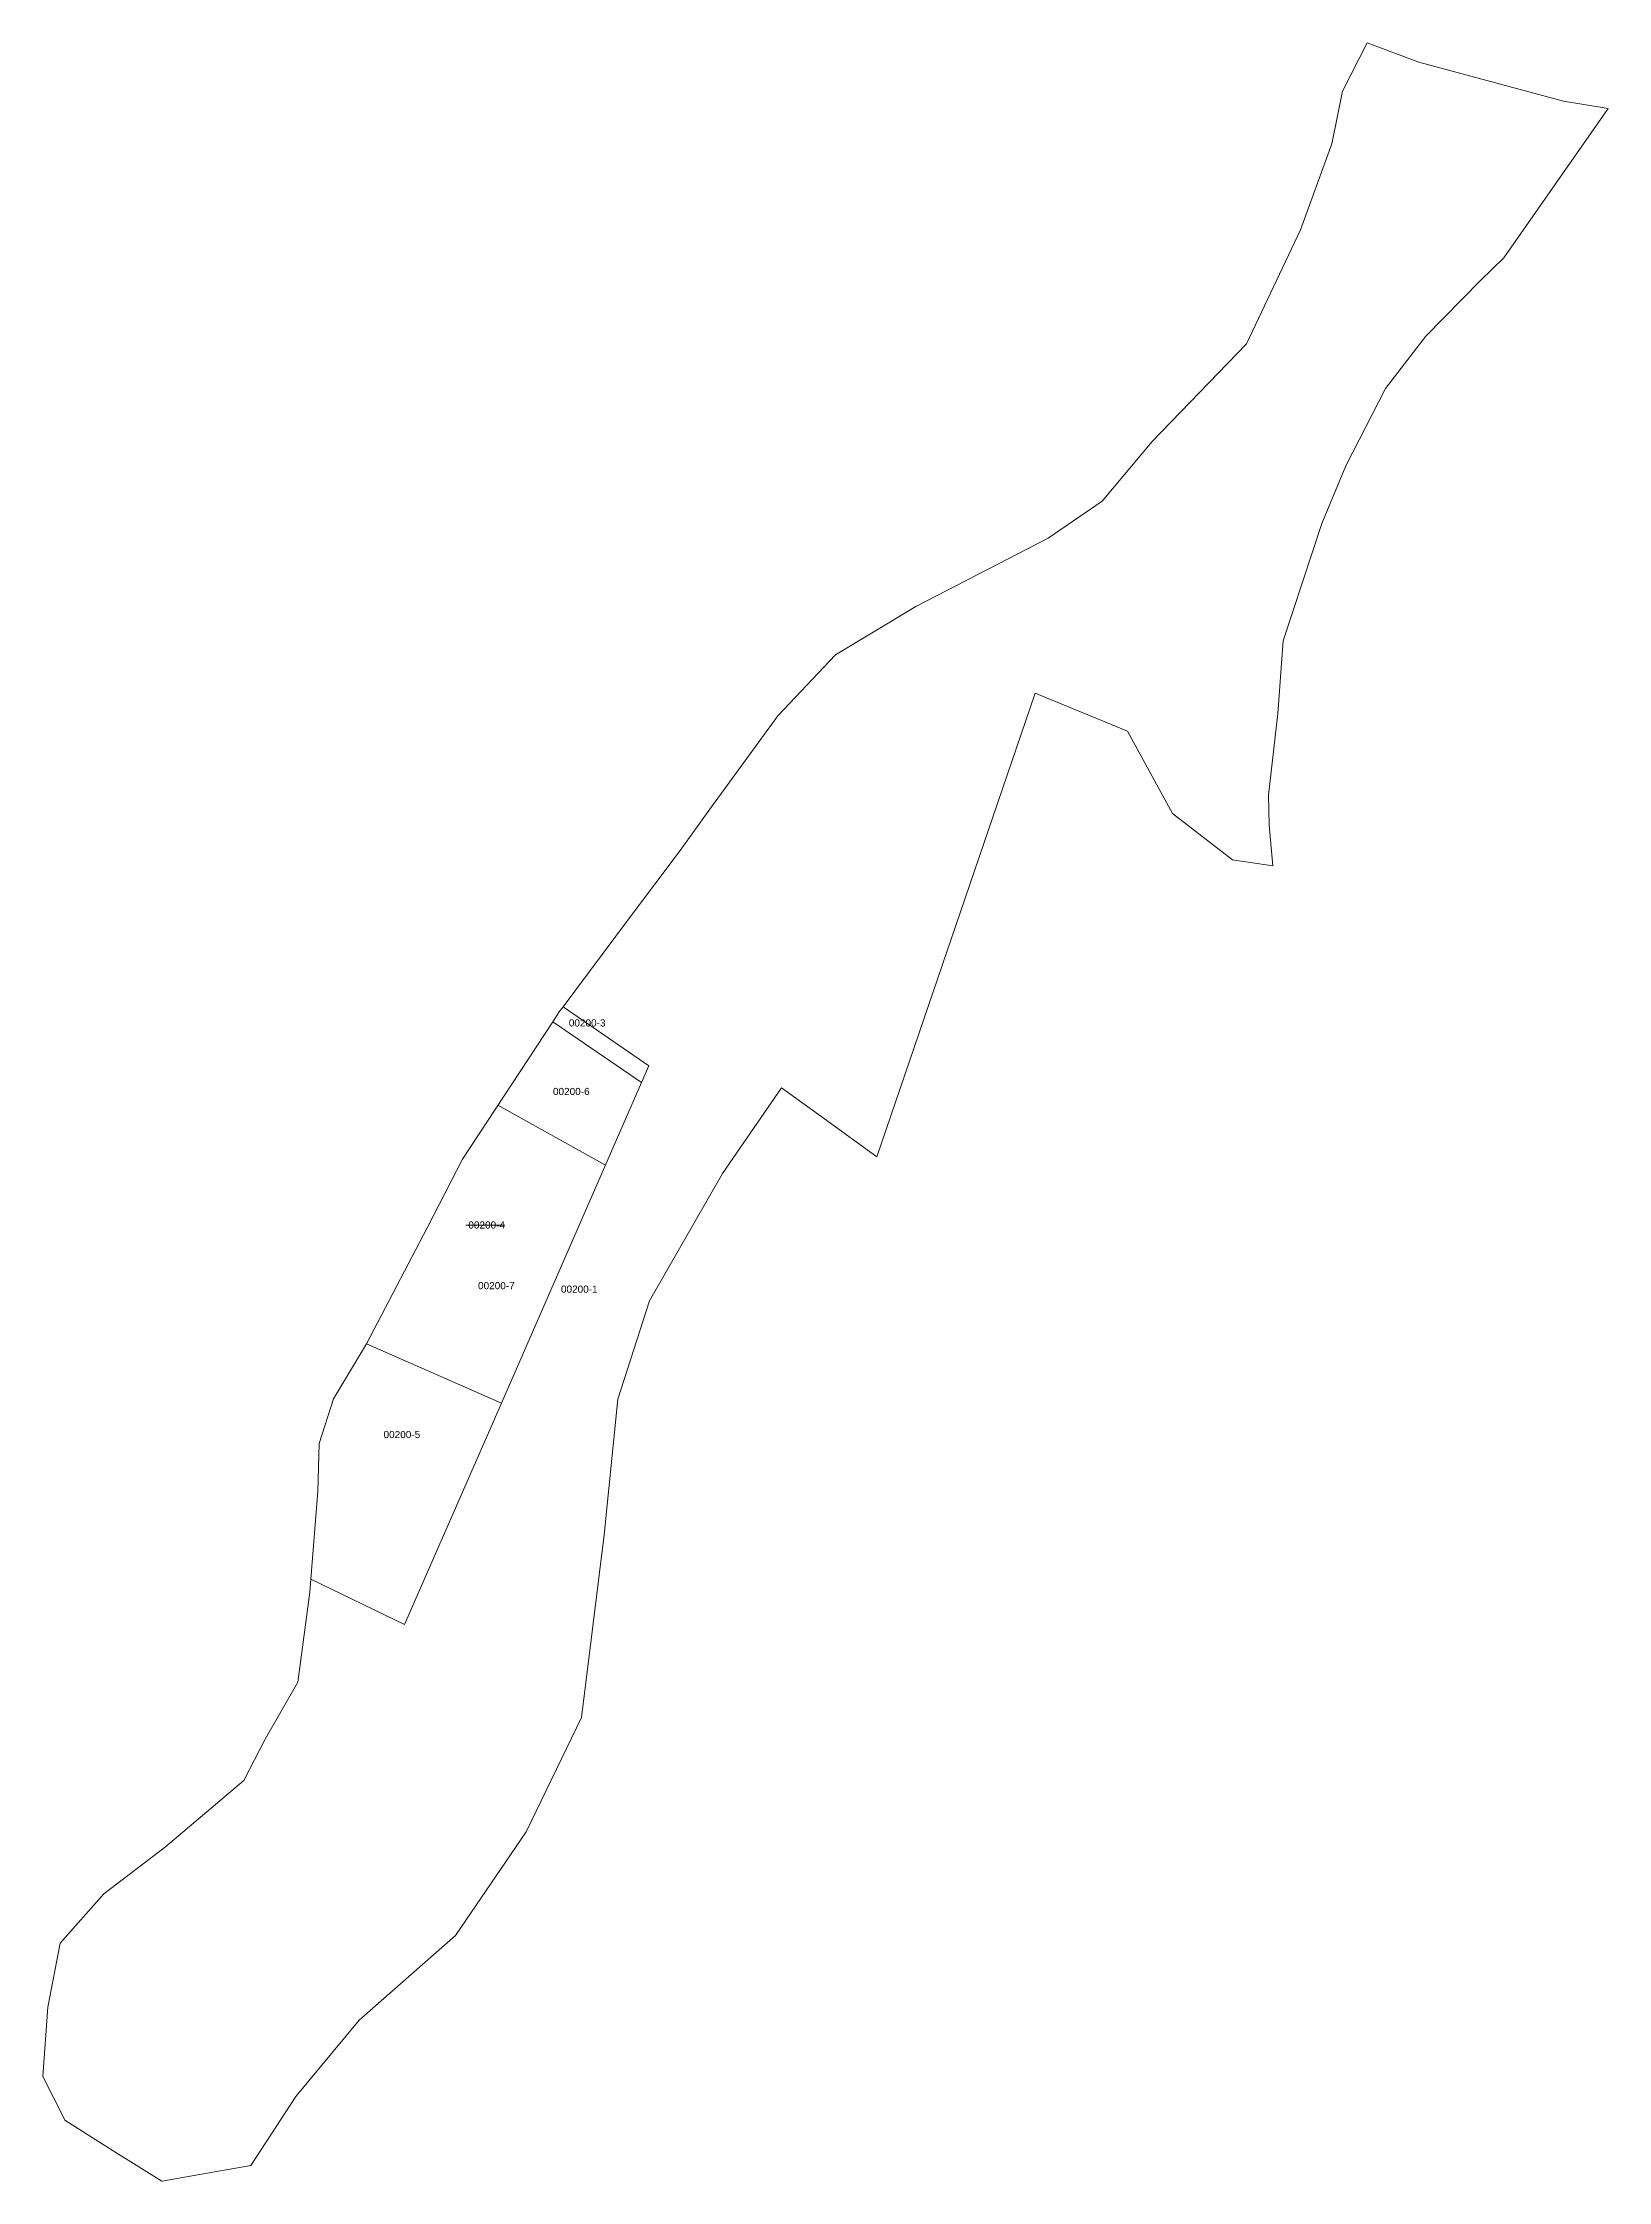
# Model space of a CAD drawing. Header units: metres. Extents: x 7520647 to 7521084, y 4696838 to 4697436.
import ezdxf

# ---------------------------------------------------------------- set-up
doc = ezdxf.new("R2010")
doc.units = ezdxf.units.M
for name, color, linetype, lineweight in [('Ndarjet', 1, 'Continuous', 0), ('Nr Parceles Baze', 7, 'Continuous', 0), ('Parcela Baze', 7, 'Continuous', 0)]:
    doc.layers.add(name, color=color, linetype=linetype, lineweight=lineweight)
doc.styles.get("Standard").update_dxf_attribs({"font": 'arial.ttf'})

msp = doc.modelspace()

# ---------------------------------------------------------------- linework, layer by layer
at = {"layer": 'Ndarjet', "flags": 128}
for points in [[(7520804.01, 4697121.99), (7520773.99, 4697138.7)], [(7520765.06, 4697105.22), (7520775.89, 4697105.22)]]:
    msp.add_lwpolyline(points, dxfattribs=at)
at = {"layer": 'Parcela Baze', "flags": 128}
for points in [[(7520721.75, 4697006.34), (7520747.91, 4696993.7), (7520774.95, 4697055.53), (7520814.09, 4697145.05), (7520816.13, 4697149.72), (7520792.19, 4697166.17), (7520810.49, 4697190.66), (7520824.88, 4697209.93), (7520833.18, 4697221.42), (7520852.22, 4697247.54), (7520868.29, 4697264.52), (7520890.78, 4697278.09), (7520927.7, 4697297.18), (7520942.85, 4697307.44), (7520956.8, 4697324.14), (7520983.12, 4697351.47), (7520998.21, 4697383.3), (7521006.96, 4697407.34), (7521009.93, 4697421.99), (7521016.81, 4697435.53), (7521031.26, 4697430.07), (7521071.72, 4697419.24), (7521084.19, 4697417.15), (7521054.98, 4697375.43), (7521048.52, 4697369.13), (7521033.24, 4697353.55), (7521021.98, 4697338.98), (7521010.87, 4697317.36), (7521004.17, 4697301.27), (7520993.36, 4697268.43), (7520991.86, 4697248.16), (7520989.3, 4697225.38), (7520989.46, 4697216.97), (7520990.52, 4697205.57), (7520979.2, 4697207.26), (7520962.42, 4697220.25), (7520949.85, 4697243.23), (7520924.1, 4697253.81), (7520879.82, 4697124.33), (7520865.28, 4697134.91), (7520853.24, 4697143.6), (7520836.78, 4697119.66), (7520816.37, 4697084.06), (7520807.52, 4697056.6), (7520803.72, 4697018.68), (7520797.35, 4696967.72), (7520781.9, 4696935.74), (7520762.14, 4696906.83), (7520735.19, 4696883.1), (7520717.51, 4696861.79), (7520705, 4696842.51), (7520680.12, 4696838.14), (7520666.51, 4696846.65), (7520653.01, 4696855.19), (7520653.01, 4696855.27), (7520646.84, 4696867.39), (7520648.29, 4696886.72), (7520651.71, 4696904.63), (7520663.89, 4696918.47), (7520681.1, 4696931.57), (7520703.05, 4696950.08), (7520708.97, 4696961.64), (7520718.11, 4696977.55), (7520721.46, 4697002.68), (7520721.75, 4697006.34)], [(7520814.09, 4697145.05), (7520789.36, 4697162.06), (7520791.15, 4697164.77), (7520792.19, 4697166.17), (7520816.13, 4697149.72), (7520814.09, 4697145.05)], [(7520774.95, 4697055.53), (7520737.3, 4697072.05), (7520754.2, 4697104.48), (7520764.11, 4697123.68), (7520789.36, 4697162.06), (7520814.09, 4697145.05), (7520774.95, 4697055.53)], [(7520737.3, 4697072.05), (7520774.95, 4697055.53), (7520747.91, 4696993.7), (7520721.75, 4697006.34), (7520723.67, 4697030.87), (7520724.05, 4697044.26), (7520728.08, 4697056.67), (7520737.3, 4697072.05)]]:
    msp.add_lwpolyline(points, dxfattribs=at)

# ---------------------------------------------------------------- texts
at = {"layer": 'Nr Parceles Baze'}
for s, p in [('00200-3', (7520793.8, 4697160.72)), ('00200-4', (7520765.73, 4697104.27)), ('00200-1', (7520791.6, 4697086.35)), ('00200-5', (7520742.04, 4697045.73))]:
    msp.add_text(s, height=2, dxfattribs=at).set_placement(p)
at = {"layer": 'Nr Parceles Baze', "color": 1}
for s, p in [('00200-6', (7520789.37, 4697141.57)), ('00200-7', (7520768.44, 4697087.33))]:
    msp.add_text(s, height=2, dxfattribs=at).set_placement(p)

doc.saveas('drawing.dxf')
